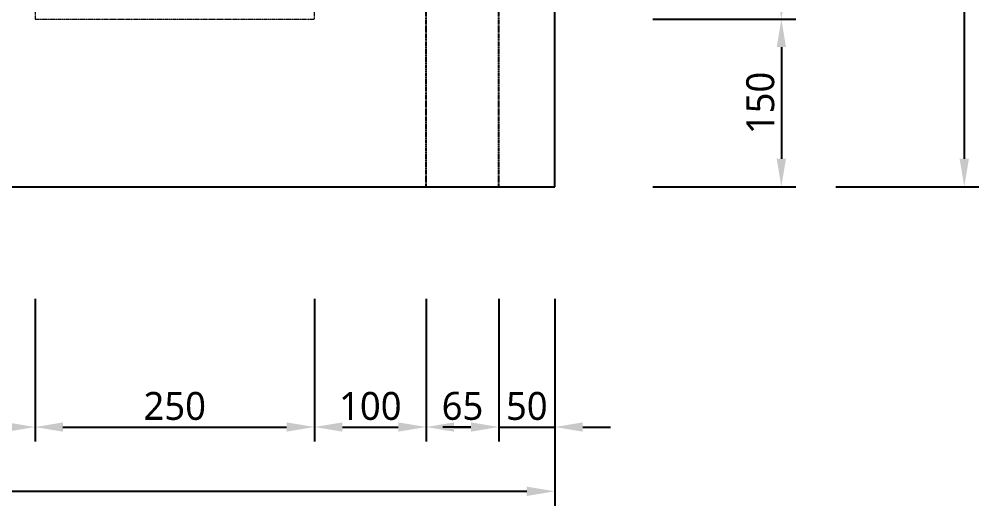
# Model space of a CAD drawing. Header units: millimetres. Extents: x -9013 to 516, y -36629 to 6082.
# Drawn here: x -3562 to -2703, y -36629 to -36193 of the extents above; entities that cross this region are included whole.
import ezdxf

# ---------------------------------------------------------------- set-up
doc = ezdxf.new("R2010")
doc.units = ezdxf.units.MM
doc.header["$LTSCALE"] = 0.05
doc.linetypes.add('CENTER', pattern=[50.8, 31.75, -6.35, 6.35, -6.35])
doc.linetypes.add('CENTER2', pattern=[28.575, 19.05, -3.175, 3.175, -3.175])
doc.layers.get('0').update_dxf_attribs({"lineweight": 18})
doc.layers.get('Defpoints').update_dxf_attribs({"color": 140, "lineweight": 18})
doc.layers.add('2CONC', color=4, linetype='Continuous')
doc.layers.add('HWAT___5CS', color=3, linetype='CENTER2')
doc.layers.add('G-Anno-Std-Cntr', color=1, linetype='CENTER2', lineweight=18)
doc.styles.add('trebuchet_MS', font='trebuc.ttf')
doc.dimstyles.new('MGP', dxfattribs={"dimtxt": 2.5, "dimasz": 2.5, "dimexe": 1.25, "dimexo": 0.625, "dimtad": 1, "dimdec": 0, "dimtxsty": 'trebuchet_MS', "dimcen": 2.5, "dimclrt": 7, "dimadec": 0, "dimazin": 0, "dimtfac": 1, "dimtdec": 0, "dimtmove": 0, "dimatfit": 3, "dimfxl": 1.148294, "dimfxlon": 1, "dimarcsym": 2})

# ---------------------------------------------------------------- blocks, each defined once
blk = doc.blocks.new('*D726')
at = {"color": 0, "lineweight": -2, "transparency": 16777216}
for p, q in [((-5247.85, -36501.26), (-5247.85, -36629.08)), ((-3082.85, -36501.26), (-3082.85, -36629.08)), ((-5222.85, -36616.08), (-3107.85, -36616.08))]:
    blk.add_line(p, q, dxfattribs=at)
at = {"color": 0, "transparency": 16777216}
for points in [[(-5222.85, -36611.92), (-5222.85, -36620.25), (-5247.85, -36616.08)], [(-3107.85, -36611.92), (-3107.85, -36620.25), (-3082.85, -36616.08)]]:
    blk.add_solid(points, dxfattribs=at)
at = {"layer": 'Defpoints', "color": 0, "transparency": 16777216}
for p in [(-3082.85, -36284.11), (-5247.85, -36304.56), (-3082.85, -36616.08)]:
    blk.add_point(p, dxfattribs=at)
at = {"color": 7, "transparency": 16777216, "insert": (-4165.35, -36597.32), "char_height": 25, "attachment_point": 5, "style": 'trebuchet_MS'}
blk.add_mtext('2165', dxfattribs=at)
blk = doc.blocks.new('*D728')
at = {"color": 0, "lineweight": -2, "transparency": 16777216}
for p, q in [((-2994.95, -36193.41), (-2867.12, -36193.41)), ((-2880.12, -36218.41), (-2880.12, -36318.41)), ((-2994.95, -36343.41), (-2867.12, -36343.41))]:
    blk.add_line(p, q, dxfattribs=at)
at = {"color": 0, "transparency": 16777216}
for points in [[(-2884.28, -36218.41), (-2875.95, -36218.41), (-2880.12, -36193.41)], [(-2884.28, -36318.41), (-2875.95, -36318.41), (-2880.12, -36343.41)]]:
    blk.add_solid(points, dxfattribs=at)
at = {"layer": 'Defpoints', "color": 0, "transparency": 16777216}
for p in [(-3321, -36193.41), (-3321, -36343.41), (-2880.12, -36343.41)]:
    blk.add_point(p, dxfattribs=at)
at = {"color": 7, "transparency": 16777216, "insert": (-2898.84, -36268.41), "char_height": 25, "attachment_point": 5, "rotation": 90, "style": 'trebuchet_MS'}
blk.add_mtext('150', dxfattribs=at)
blk = doc.blocks.new('*D729')
at = {"color": 0, "lineweight": -2, "transparency": 16777216}
for p, q in [((-2994.95, -35743.41), (-2867.12, -35743.41)), ((-2880.12, -36168.41), (-2880.12, -35768.41)), ((-2994.95, -36193.41), (-2867.12, -36193.41))]:
    blk.add_line(p, q, dxfattribs=at)
at = {"color": 0, "transparency": 16777216}
for points in [[(-2884.28, -35768.41), (-2875.95, -35768.41), (-2880.12, -35743.41)], [(-2884.28, -36168.41), (-2875.95, -36168.41), (-2880.12, -36193.41)]]:
    blk.add_solid(points, dxfattribs=at)
at = {"layer": 'Defpoints', "color": 0, "transparency": 16777216}
for p in [(-3321, -35743.41), (-2880.12, -35743.41), (-3321, -36193.41)]:
    blk.add_point(p, dxfattribs=at)
at = {"color": 7, "transparency": 16777216, "insert": (-2898.84, -35968.41), "char_height": 25, "attachment_point": 5, "rotation": 90, "style": 'trebuchet_MS'}
blk.add_mtext('450', dxfattribs=at)
blk = doc.blocks.new('*D737')
at = {"color": 0, "lineweight": -2, "transparency": 16777216}
for p, q in [((-2831.27, -33993.41), (-2703.44, -33993.41)), ((-2716.44, -34018.41), (-2716.44, -36318.41)), ((-2831.27, -36343.41), (-2703.44, -36343.41))]:
    blk.add_line(p, q, dxfattribs=at)
at = {"color": 0, "transparency": 16777216}
for points in [[(-2720.61, -34018.41), (-2712.27, -34018.41), (-2716.44, -33993.41)], [(-2720.61, -36318.41), (-2712.27, -36318.41), (-2716.44, -36343.41)]]:
    blk.add_solid(points, dxfattribs=at)
at = {"layer": 'Defpoints', "color": 0, "transparency": 16777216}
for p in [(-3082.85, -33993.41), (-3082.85, -36343.41), (-2716.44, -36343.41)]:
    blk.add_point(p, dxfattribs=at)
at = {"color": 7, "transparency": 16777216, "insert": (-2735.16, -35168.41), "char_height": 25, "attachment_point": 5, "rotation": 90, "style": 'trebuchet_MS'}
blk.add_mtext('2350', dxfattribs=at)
blk = doc.blocks.new('gas meter 1')
at = {"layer": 'G-Anno-Std-Cntr'}
blk.add_lwpolyline([(-6480.2, 2746.98), (-6230.2, 2746.98), (-6230.2, 3196.98), (-6480.2, 3196.98)], close=True, dxfattribs=at)
blk = doc.blocks.new('*D750')
at = {"color": 0, "lineweight": -2, "transparency": 16777216}
for p, q in [((-3647.85, -36443.72), (-3647.85, -36571.55)), ((-3547.85, -36443.72), (-3547.85, -36571.55)), ((-3622.85, -36558.55), (-3572.85, -36558.55))]:
    blk.add_line(p, q, dxfattribs=at)
at = {"color": 0, "transparency": 16777216}
for points in [[(-3622.85, -36554.38), (-3622.85, -36562.72), (-3647.85, -36558.55)], [(-3572.85, -36554.38), (-3572.85, -36562.72), (-3547.85, -36558.55)]]:
    blk.add_solid(points, dxfattribs=at)
at = {"layer": 'Defpoints', "color": 0, "transparency": 16777216}
for p in [(-3647.85, -36193.41), (-3547.85, -36193.41), (-3547.85, -36558.55)]:
    blk.add_point(p, dxfattribs=at)
at = {"color": 7, "transparency": 16777216, "insert": (-3597.85, -36539.83), "char_height": 25, "attachment_point": 5, "style": 'trebuchet_MS'}
blk.add_mtext('100', dxfattribs=at)
blk = doc.blocks.new('*D751')
at = {"color": 0, "lineweight": -2, "transparency": 16777216}
for p, q in [((-3547.85, -36443.72), (-3547.85, -36571.55)), ((-3297.85, -36443.72), (-3297.85, -36571.55)), ((-3522.85, -36558.55), (-3322.85, -36558.55))]:
    blk.add_line(p, q, dxfattribs=at)
at = {"color": 0, "transparency": 16777216}
for points in [[(-3522.85, -36554.38), (-3522.85, -36562.72), (-3547.85, -36558.55)], [(-3322.85, -36554.38), (-3322.85, -36562.72), (-3297.85, -36558.55)]]:
    blk.add_solid(points, dxfattribs=at)
at = {"layer": 'Defpoints', "color": 0, "transparency": 16777216}
for p in [(-3547.85, -36193.41), (-3297.85, -36193.41), (-3297.85, -36558.55)]:
    blk.add_point(p, dxfattribs=at)
at = {"color": 7, "transparency": 16777216, "insert": (-3422.85, -36539.83), "char_height": 25, "attachment_point": 5, "style": 'trebuchet_MS'}
blk.add_mtext('250', dxfattribs=at)
blk = doc.blocks.new('*D752')
at = {"color": 0, "lineweight": -2, "transparency": 16777216}
for p, q in [((-3297.85, -36443.72), (-3297.85, -36571.55)), ((-3197.85, -36443.72), (-3197.85, -36571.55)), ((-3272.85, -36558.55), (-3222.85, -36558.55))]:
    blk.add_line(p, q, dxfattribs=at)
at = {"color": 0, "transparency": 16777216}
for points in [[(-3272.85, -36554.38), (-3272.85, -36562.72), (-3297.85, -36558.55)], [(-3222.85, -36554.38), (-3222.85, -36562.72), (-3197.85, -36558.55)]]:
    blk.add_solid(points, dxfattribs=at)
at = {"layer": 'Defpoints', "color": 0, "transparency": 16777216}
for p in [(-3297.85, -36193.41), (-3197.85, -36193.41), (-3197.85, -36558.55)]:
    blk.add_point(p, dxfattribs=at)
at = {"color": 7, "transparency": 16777216, "insert": (-3247.85, -36539.83), "char_height": 25, "attachment_point": 5, "style": 'trebuchet_MS'}
blk.add_mtext('100', dxfattribs=at)
blk = doc.blocks.new('*D753')
at = {"color": 0, "lineweight": -2, "transparency": 16777216}
for p, q in [((-3197.85, -36443.72), (-3197.85, -36571.55)), ((-3132.85, -36443.72), (-3132.85, -36571.55)), ((-3172.85, -36558.55), (-3157.85, -36558.55))]:
    blk.add_line(p, q, dxfattribs=at)
at = {"color": 0, "transparency": 16777216}
for points in [[(-3172.85, -36554.38), (-3172.85, -36562.72), (-3197.85, -36558.55)], [(-3157.85, -36554.38), (-3157.85, -36562.72), (-3132.85, -36558.55)]]:
    blk.add_solid(points, dxfattribs=at)
at = {"layer": 'Defpoints', "color": 0, "transparency": 16777216}
for p in [(-3197.85, -36280.7), (-3132.85, -36280.7), (-3132.85, -36558.55)]:
    blk.add_point(p, dxfattribs=at)
at = {"color": 7, "transparency": 16777216, "insert": (-3165.35, -36539.79), "char_height": 25, "attachment_point": 5, "style": 'trebuchet_MS'}
blk.add_mtext('65', dxfattribs=at)
blk = doc.blocks.new('*D754')
at = {"color": 0, "lineweight": -2, "transparency": 16777216}
for p, q in [((-3132.85, -36443.72), (-3132.85, -36571.55)), ((-3082.85, -36443.72), (-3082.85, -36571.55)), ((-3157.85, -36558.55), (-3182.85, -36558.55)), ((-3132.85, -36558.55), (-3082.85, -36558.55)), ((-3057.85, -36558.55), (-3032.85, -36558.55))]:
    blk.add_line(p, q, dxfattribs=at)
at = {"color": 0, "transparency": 16777216}
for points in [[(-3157.85, -36554.38), (-3157.85, -36562.72), (-3132.85, -36558.55)], [(-3057.85, -36554.38), (-3057.85, -36562.72), (-3082.85, -36558.55)]]:
    blk.add_solid(points, dxfattribs=at)
at = {"layer": 'Defpoints', "color": 0, "transparency": 16777216}
for p in [(-3132.85, -36316.18), (-3082.85, -36316.18), (-3082.85, -36558.55)]:
    blk.add_point(p, dxfattribs=at)
at = {"color": 7, "transparency": 16777216, "insert": (-3107.85, -36539.83), "char_height": 25, "attachment_point": 5, "style": 'trebuchet_MS'}
blk.add_mtext('50', dxfattribs=at)

msp = doc.modelspace()

# ---------------------------------------------------------------- linework, layer by layer
at = {"layer": '2CONC', "lineweight": -3}
for p, q in [((-3082.85, -36343.41), (-3082.85, -33993.41)), ((-5247.85, -36343.41), (-3082.85, -36343.41))]:
    msp.add_line(p, q, dxfattribs=at)
at = {"layer": 'HWAT___5CS', "color": 2}
for p, q in [((-3197.85, -36343.41), (-3197.85, -33993.41)), ((-3132.85, -36343.41), (-3132.85, -33993.41))]:
    msp.add_line(p, q, dxfattribs=at)

# ---------------------------------------------------------------- block references
at = {"layer": 'G-Anno-Std-Cntr', "color": 7, "linetype": 'CENTER'}
msp.add_blockref('gas meter 1', (2932.35, -38940.38), dxfattribs=at)

# ---------------------------------------------------------------- dimensions: what is measured, and where the dimension line sits
for base, p1, p2, picture, middle in [((-2716.44, -36343.41), (-3082.85, -33993.41), (-3082.85, -36343.41), '*D737', (-2735.16, -35168.41)), ((-2880.12, -35743.41), (-3321, -36193.41), (-3321, -35743.41), '*D729', (-2898.84, -35968.41)), ((-2880.12, -36343.41), (-3321, -36193.41), (-3321, -36343.41), '*D728', (-2898.84, -36268.41))]:
    dim = msp.add_linear_dim(base=base, p1=p1, p2=p2, angle=90, dimstyle='MGP', override={"dimscale": 100, "dimtxt": 0.25, "dimasz": 0.25, "dimexe": 0.13, "dimexo": 0.06, "dimgap": 0.06, "dimarcsym": 1})
    dim.commit()
    dim.dimension.update_dxf_attribs({"geometry": picture, "text_midpoint": middle})
for base, p1, p2, picture, middle in [((-3547.85, -36558.55), (-3647.85, -36193.41), (-3547.85, -36193.41), '*D750', (-3597.85, -36539.83)), ((-3297.85, -36558.55), (-3547.85, -36193.41), (-3297.85, -36193.41), '*D751', (-3422.85, -36539.83)), ((-3197.85, -36558.55), (-3297.85, -36193.41), (-3197.85, -36193.41), '*D752', (-3247.85, -36539.83)), ((-3132.85, -36558.55), (-3197.85, -36280.7), (-3132.85, -36280.7), '*D753', (-3165.35, -36539.79)), ((-3082.85, -36616.08), (-5247.85, -36304.56), (-3082.85, -36284.11), '*D726', (-4165.35, -36597.32)), ((-3082.85, -36558.55), (-3132.85, -36316.18), (-3082.85, -36316.18), '*D754', (-3107.85, -36539.83))]:
    dim = msp.add_linear_dim(base=base, p1=p1, p2=p2, dimstyle='MGP', override={"dimscale": 100, "dimtxt": 0.25, "dimasz": 0.25, "dimexe": 0.13, "dimexo": 0.06, "dimgap": 0.06, "dimarcsym": 1})
    dim.commit()
    dim.dimension.update_dxf_attribs({"geometry": picture, "text_midpoint": middle})

doc.saveas('drawing.dxf')
